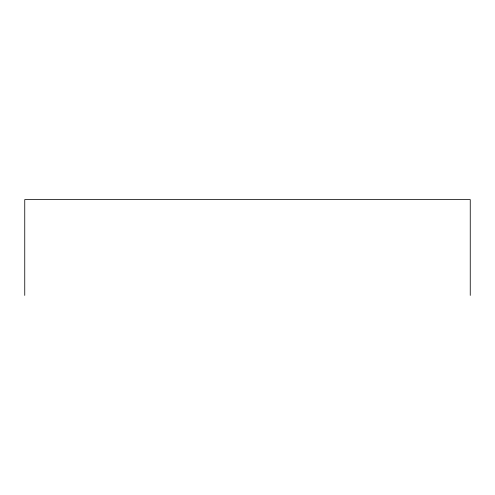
<?xml version="1.0" encoding="UTF-8"?>
<svg xmlns="http://www.w3.org/2000/svg" width="495" height="495" viewBox="0 0 495 495"><rect width="100%" height="100%" fill="white"/><g stroke="black" fill="none" stroke-linecap="round" stroke-linejoin="round"><path stroke-width="0.74" d="M470.25 295.41L470.25 199.59L24.75 199.59L24.75 295.41"/></g></svg>
